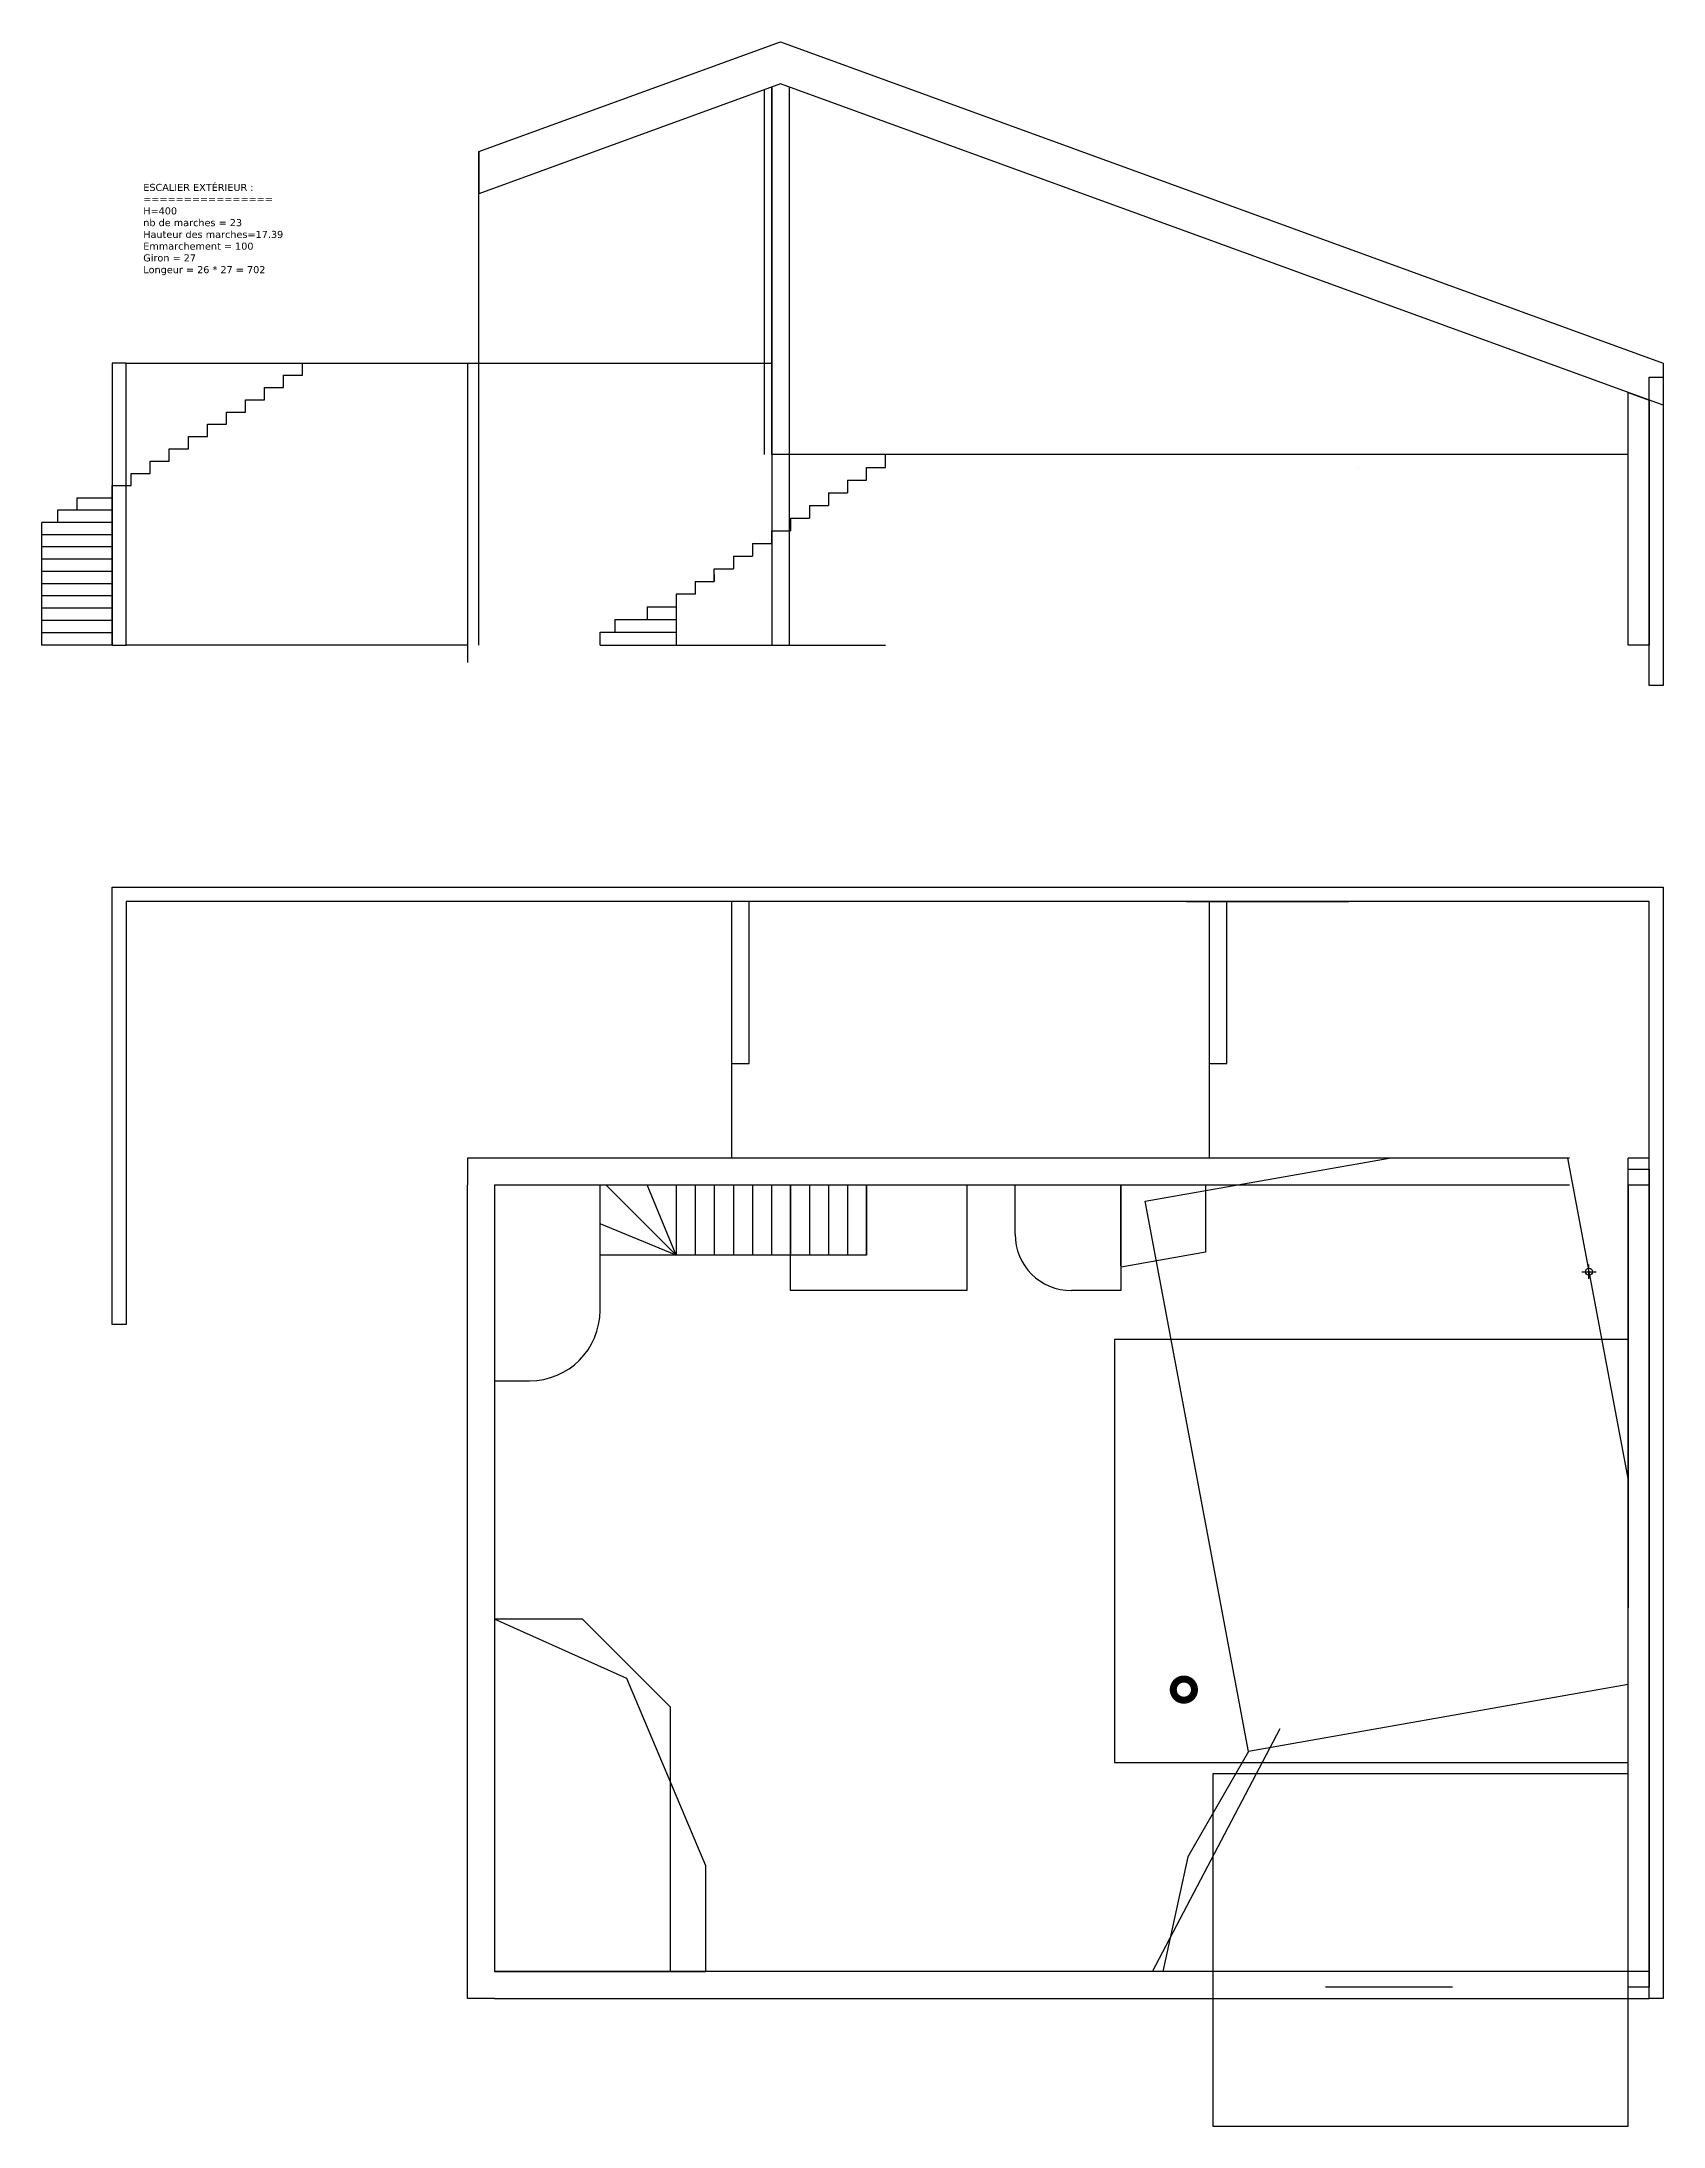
# Model space of a CAD drawing. Header units: centimetres. Extents: x -262314 to 1497847, y -126598 to 219599.
# Drawn here: x 54586 to 77586, y -6965 to 22603 of the extents above; entities that cross this region are included whole.
import ezdxf

# ---------------------------------------------------------------- set-up
doc = ezdxf.new("R2010")
doc.units = ezdxf.units.CM
doc.header["$PDMODE"] = 34
doc.header["$PDSIZE"] = 100
for name, color, linetype in [('A-FP 1', 2, 'Continuous'), ('A-POTEAU', 44, 'Continuous'), ('A-Roof', 2, 'Continuous'), ('A-Wall', 30, 'Continuous'), ('AC-Calcul ratios', 4, 'Continuous'), ('DONUT', 240, 'Continuous'), ('DRAFTS', 6, 'Continuous'), ('E-STAIRS', 22, 'Continuous'), ('Facade-VUE', 233, 'Continuous'), ('I-Cloison', 11, 'Continuous'), ('I-STAIRS', 44, 'Continuous'), ('Isolant pourtour radier', 36, 'Continuous'), ('Mur de soutenement', 1, 'Continuous'), ('Title Block', 250, 'Continuous'), ('trash', 4, 'Continuous')]:
    doc.layers.add(name, color=color, linetype=linetype)
doc.layers.add('canalisations', color=1, linetype='Continuous', true_color=0xff0000)
doc.styles.add('Seb', font='Verdana.ttf')

# ---------------------------------------------------------------- blocks, each defined once
blk = doc.blocks.new('A$C85e816c1')
at = {"layer": 'DONUT', "const_width": 100}
blk.add_lwpolyline([(-150, 0, 1), (150, 0, 1)], format="xyb", close=True, dxfattribs=at)

msp = doc.modelspace()

# ---------------------------------------------------------------- linework, layer by layer
at = {"layer": 'A-FP 1'}
for p, q in [((55785.97, 18045.26), (60785.97, 18045.26)), ((60785.97, 18045.26), (64939.76, 18045.26))]:
    msp.add_line(p, q, dxfattribs=at)
at = {"layer": 'A-POTEAU'}
for p, q in [((64939.76, 21957.11), (64939.76, 18045.26)), ((64939.76, 21957.11), (64939.76, 14045.26)), ((65189.76, 21957.11), (65189.76, 14045.26))]:
    msp.add_line(p, q, dxfattribs=at)
at = {"layer": 'A-Roof'}
for q in [(65064.76, 22602.61), (60785.97, 20445.26)]:
    msp.add_line((60785.97, 21045.26), q, dxfattribs=at)
for points in [[(65064.76, 22002.61), (60785.97, 20445.26), (60785.97, 21045.26), (65064.76, 22602.61), (77585.97, 18045.26), (77585.97, 17445.26)], [(77385.97, 17518.05), (77385.97, 14045.26), (77085.97, 14045.26), (77085.97, 17627.24)]]:
    msp.add_lwpolyline(points, close=True, dxfattribs=at)
at = {"layer": 'A-Wall'}
for p, q in [((60785.97, 14045.26), (60785.97, 21045.26)), ((60625.97, 18045.26), (60625.97, 13795.26))]:
    msp.add_line(p, q, dxfattribs=at)
for points in [[(76255.97, 6768.9), (60625.97, 6768.9), (60625.97, 6388.9)], [(77085.97, 6388.9), (77385.97, 6388.9), (77385.97, 6768.9), (77085.97, 6768.9)], [(61005.97, -5151.1), (60625.97, -5151.1), (60625.97, 6388.9)], [(61005.97, 6388.9), (76255.97, 6388.9)], [(61005.97, 6388.9), (61005.97, -4771.1)], [(61005.97, -5151.1), (77385.97, -5151.1), (77385.97, -4771.1), (61005.97, -4771.1)]]:
    msp.add_lwpolyline(points, dxfattribs=at)
at = {"layer": 'AC-Calcul ratios'}
for p, q in [((77085.97, 6388.9), (77085.97, 6768.9)), ((71703.99, -1649.01), (70841.17, -3143.46)), ((70841.17, -3143.46), (70488.13, -4771.1))]:
    msp.add_line(p, q, dxfattribs=at)
for points in [[(77085.97, -700.02), (71703.99, -1649.01), (70239.11, 6158.78), (73699.26, 6768.9)], [(76229.17, 6768.9), (77085.97, 2202.18)]]:
    msp.add_lwpolyline(points, dxfattribs=at)
msp.add_lwpolyline([(67705.97, 6388.9), (67705.97, 4888.9), (65205.97, 4888.9), (65205.97, 6388.9)], close=True, dxfattribs=at)
msp.add_point((76531.67, 5156.6), dxfattribs=at)
at = {"layer": 'canalisations'}
for p, q in [((68391.52, 5688.9), (68391.52, 6388.9)), ((68391.52, 6388.9), (69891.52, 6388.9)), ((69891.52, 5240.71), (69891.52, 6388.9)), ((69891.52, 6388.9), (69891.52, 5638.9)), ((69891.52, 6388.9), (69891.52, 4888.9)), ((69891.52, 4888.9), (69191.52, 4888.9))]:
    msp.add_line(p, q, dxfattribs=at)
msp.add_lwpolyline([(69891.52, 6388.9), (71091.52, 6388.9), (71091.52, 5432.22), (69894.64, 5221.18)], dxfattribs=at)
msp.add_arc((69191.52, 5688.9), 800, 180, 270, dxfattribs=at)
at = {"layer": 'DRAFTS'}
for p, q in [((77085.67, -1964.66), (71196.82, -1964.66)), ((71196.82, -1964.66), (71197.12, -6964.66)), ((77085.97, -6964.66), (77085.67, -1964.66)), ((71197.12, -6964.66), (77085.97, -6964.66))]:
    msp.add_line(p, q, dxfattribs=at)
msp.add_lwpolyline([(77085.97, 4195.34), (69800.47, 4195.34), (69800.47, -1804.66), (77085.97, -1804.66)], close=True, dxfattribs=at)
at = {"layer": 'E-STAIRS'}
for p, q in [((58285.97, 17871.34), (58285.97, 18045.26)), ((58285.97, 18045.26), (58555.97, 18045.26)), ((58015.97, 17697.43), (58015.97, 17871.34)), ((58015.97, 17871.34), (58285.97, 17871.34)), ((57475.97, 17349.6), (57475.97, 17523.52)), ((57475.97, 17523.52), (57746.29, 17523.52)), ((57746.29, 17523.52), (57746.29, 17697.43)), ((57746.29, 17697.43), (58015.97, 17697.43)), ((56935.97, 17001.78), (56935.97, 17175.69)), ((56935.97, 17175.69), (57205.97, 17175.69)), ((57205.97, 17175.69), (57205.97, 17349.6)), ((57205.97, 17349.6), (57475.97, 17349.6)), ((56665.97, 16827.86), (56665.97, 17001.78)), ((56665.97, 17001.78), (56935.97, 17001.78)), ((56125.97, 16480.04), (56125.97, 16653.95)), ((56125.97, 16653.95), (56395.97, 16653.95)), ((56395.97, 16653.95), (56395.97, 16827.86)), ((56395.97, 16653.95), (56395.97, 16827.86)), ((56395.97, 16653.95), (56395.97, 16827.86)), ((56395.97, 16827.86), (56665.97, 16827.86)), ((55585.97, 14045.26), (55585.97, 16306.12)), ((55585.97, 16132.21), (55585.97, 16306.12)), ((55585.97, 16306.12), (55855.97, 16306.12)), ((55855.97, 16480.04), (56125.97, 16480.04)), ((55855.97, 16306.12), (55855.97, 16480.04)), ((55855.97, 16306.12), (55855.97, 16480.04)), ((55855.97, 16306.12), (55855.97, 16480.04)), ((55085.97, 16132.21), (55585.97, 16132.21)), ((55085.97, 16132.21), (55085.97, 15958.3)), ((55315.97, 16132.21), (55585.97, 16132.21)), ((55585.97, 16132.21), (55585.97, 14045.26)), ((55585.97, 15784.39), (54585.97, 15784.39)), ((54585.97, 14045.26), (54585.97, 15784.39)), ((55585.97, 15958.3), (54810.97, 15958.3)), ((54810.97, 15958.3), (54810.97, 15784.39)), ((55585.97, 15610.47), (54585.97, 15610.47)), ((55585.97, 15436.56), (54585.97, 15436.56)), ((55585.97, 15262.65), (54585.97, 15262.65)), ((55585.97, 15088.73), (54585.97, 15088.73)), ((55585.97, 14914.82), (54585.97, 14914.82)), ((55585.97, 14740.91), (54585.97, 14740.91)), ((55585.97, 14566.99), (54585.97, 14566.99)), ((55585.97, 14393.08), (54585.97, 14393.08)), ((55585.97, 14219.17), (54585.97, 14219.17)), ((55585.97, 14045.26), (54585.97, 14045.26)), ((60625.97, 14045.26), (55785.97, 14045.26))]:
    msp.add_line(p, q, dxfattribs=at)
at = {"layer": 'Facade-VUE'}
msp.add_line((74595.97, -4991.1), (72795.97, -4991.1), dxfattribs=at)
at = {"layer": 'I-Cloison'}
for p, q in [((64839.76, 16745.26), (64839.76, 21920.71)), ((64939.76, 16745.26), (64939.76, 21957.11)), ((77085.97, 16745.26), (64939.76, 16745.26)), ((73257.47, 16545.26), (73257.47, 16545.26)), ((64369.76, 8108.9), (64370.97, 6768.9)), ((71145.57, 8108.9), (71145.57, 6768.9)), ((77085.97, 6388.9), (77085.97, 388.9))]:
    msp.add_line(p, q, dxfattribs=at)
msp.add_lwpolyline([(61005.97, 4408.9), (61005.97, 3608.9), (61505.97, 3608.9, 0.41421356), (62505.97, 4608.9), (62505.97, 6388.9)], format="xyb", dxfattribs=at)
msp.add_lwpolyline([(64005.98, -3268.94), (62886.47, -614.6), (61005.97, 228.9), (61005.97, -4771.1), (64005.98, -4768.94)], close=True, dxfattribs=at)
at = {"layer": 'I-STAIRS'}
for p, q in [((64939.76, 16745.26), (64939.76, 18045.26)), ((66285.97, 16385.26), (66285.97, 16565.26)), ((66285.97, 16565.26), (66555.97, 16565.26)), ((66555.97, 16565.26), (66555.97, 16745.26)), ((66015.97, 16385.26), (66015.97, 16205.26)), ((66015.97, 16385.26), (66285.97, 16385.26)), ((65475.97, 16025.26), (65475.97, 15845.26)), ((65475.97, 16025.26), (65745.97, 16025.26)), ((65745.97, 16205.26), (65745.97, 16025.26)), ((65745.97, 16205.26), (66015.97, 16205.26)), ((65205.97, 15845.26), (65205.97, 15665.26)), ((65205.97, 15845.26), (65475.97, 15845.26)), ((64665.97, 15485.26), (64665.97, 15305.26)), ((64665.97, 15485.26), (64935.97, 15485.26)), ((64935.97, 15665.26), (64935.97, 15485.26)), ((64935.97, 15665.26), (65205.97, 15665.26)), ((64125.97, 14945.26), (64125.97, 15125.26)), ((64125.97, 15125.26), (64395.97, 15125.26)), ((64395.97, 15305.26), (64395.97, 15125.26)), ((64395.97, 15305.26), (64665.97, 15305.26)), ((63855.97, 14945.26), (64125.97, 14945.26)), ((63855.97, 14945.26), (63855.97, 14765.26)), ((64125.97, 15045.26), (64125.97, 14945.26)), ((63171.76, 14585.26), (63585.97, 14585.26)), ((63171.76, 14585.26), (63171.76, 14405.26)), ((63585.97, 14765.26), (63585.97, 14045.26)), ((63855.97, 14765.26), (63585.97, 14765.26)), ((62505.97, 14225.26), (63585.97, 14225.26)), ((62505.97, 14045.26), (62505.97, 14225.26)), ((62716.34, 14405.26), (63585.97, 14405.26)), ((62716.34, 14405.26), (62716.34, 14225.26)), ((62505.97, 14045.26), (66555.97, 14045.26)), ((63585.97, 5388.9), (62585.97, 6388.9)), ((63585.97, 5388.9), (63171.76, 6388.9)), ((63585.97, 6388.9), (63585.97, 5388.9)), ((63855.97, 6388.9), (63855.97, 5388.9)), ((64125.97, 6388.9), (64125.97, 5388.9)), ((64395.97, 6388.9), (64395.97, 5388.9)), ((64665.97, 6388.9), (64665.97, 5388.9)), ((64935.97, 6388.9), (64935.97, 5388.9)), ((65205.97, 6388.9), (65205.97, 5388.9)), ((65475.97, 6388.9), (65475.97, 5388.9)), ((65745.97, 6388.9), (65745.97, 5388.9)), ((66015.97, 6388.9), (66015.97, 5388.9)), ((66285.97, 5388.9), (66285.97, 6388.9)), ((63585.97, 5388.9), (62505.97, 5836.25))]:
    msp.add_line(p, q, dxfattribs=at)
msp.add_lwpolyline([(62505.97, 6388.9), (66285.97, 6388.9), (66285.97, 5388.9), (62505.97, 5388.9)], close=True, dxfattribs=at)
at = {"layer": 'Isolant pourtour radier'}
msp.add_lwpolyline([(77385.97, -4991.1), (77085.97, -4991.1), (77085.97, 6608.9), (77385.97, 6608.9)], close=True, dxfattribs=at)
at = {"layer": 'Mur de soutenement'}
for points in [[(55785.97, 14045.26), (55785.97, 18045.26), (55585.97, 18045.26), (55585.97, 14045.26)], [(77585.97, 13471.12), (77385.97, 13471.12), (77385.97, 17845.26), (77585.97, 17845.26)]]:
    msp.add_lwpolyline(points, close=True, dxfattribs=at)
for points in [[(55585.97, 10408.9), (55585.97, 10608.9), (77585.97, 10608.9), (77585.97, 10408.9)], [(55785.97, 10408.9), (55785.97, 4408.9), (55585.97, 4408.9), (55585.97, 10608.9), (55785.97, 10608.9)], [(77385.97, 10408.9), (55785.97, 10408.9)], [(64369.76, 10408.9), (64369.76, 8108.9), (64619.76, 8108.9), (64619.76, 10408.9), (64369.76, 10408.9)], [(70825.57, 10408.9), (73125.57, 10408.9)], [(71145.57, 10408.9), (71145.57, 8108.9), (71395.57, 8108.9), (71395.57, 10408.9), (71145.57, 10408.9)], [(77385.97, 10608.9), (77585.97, 10608.9), (77585.97, -5151.1), (77385.97, -5151.1), (77385.97, 10408.9)]]:
    msp.add_lwpolyline(points, dxfattribs=at)
at = {"layer": 'trash'}
for p, q in [((62255.97, 228.9), (61005.97, 228.9)), ((61005.97, 228.9), (61005.97, -4771.1)), ((63505.97, -1021.1), (62255.97, 228.9)), ((63505.97, -4771.1), (63505.97, -1021.1)), ((70342.07, -4771.1), (72152.61, -1320.59)), ((61005.97, -4771.1), (63505.97, -4771.1))]:
    msp.add_line(p, q, dxfattribs=at)

# ---------------------------------------------------------------- block references
at = {"layer": 'Title Block'}
msp.add_blockref('A$C85e816c1', (70785.97, -771.1), dxfattribs=at)

# ---------------------------------------------------------------- texts
at = {"layer": 'Title Block', "insert": (56026.33, 20586.24), "char_height": 100, "attachment_point": 1, "style": 'Seb'}
msp.add_mtext_dynamic_manual_height_columns('ESCALIER EXTÉRIEUR :\\P================\\PH=400\\Pnb de marches = 23\\PHauteur des marches=17.39\\PEmmarchement = 100\\PGiron = 27\\PLongeur = 26 * 27 = 702', width=2608.2805, gutter_width=500, heights=[0], dxfattribs=at)

doc.saveas('drawing.dxf')
